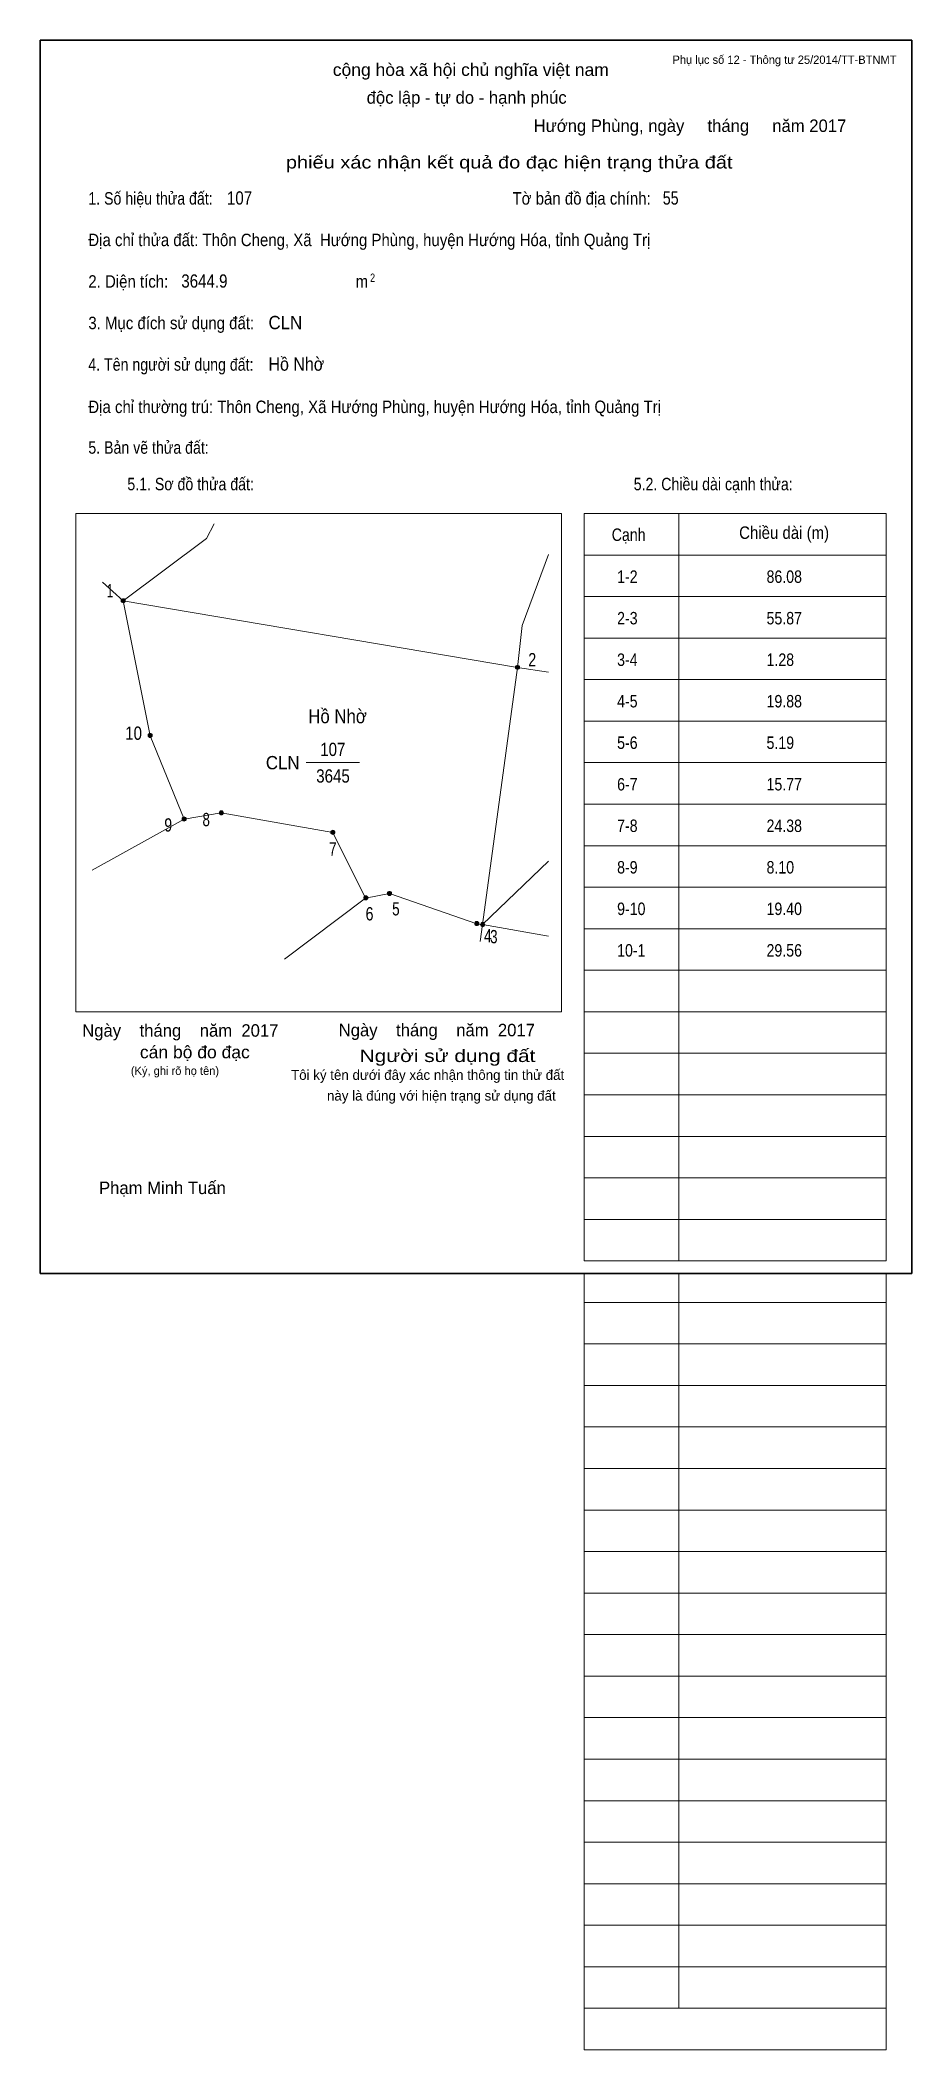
# Model space of a CAD drawing. Header units: centimetres. Extents: x 0 to 21, y -18.7 to 29.7.
import ezdxf
from ezdxf.enums import TextEntityAlignment as Align

# ---------------------------------------------------------------- set-up
doc = ezdxf.new("R2010")
doc.units = ezdxf.units.CM
doc.header["$LTSCALE"] = 0.12
for name, color, linetype in [('2', 7, 'Continuous'), ('30', 7, 'Continuous'), ('34', 7, 'Continuous')]:
    doc.layers.add(name, color=color, linetype=linetype)
for name, color, linetype, lineweight in [('32', 7, 'Continuous', 13), ('33', 7, 'Continuous', 13), ('6', 7, 'Continuous', 13), ('63', 7, 'Continuous', 13)]:
    doc.layers.add(name, color=color, linetype=linetype, lineweight=lineweight)

msp = doc.modelspace()

# ---------------------------------------------------------------- hatches: boundary and pattern name
at = {"layer": '32'}
for points in [[(2.05, 16.1994, 1), (1.95, 16.1994, 1)], [(11.55, 14.5967, 1), (11.45, 14.5967, 1)], [(2.7003, 12.9559, 1), (2.6003, 12.9559, 1)], [(4.4138, 11.0901, 1), (4.3138, 11.0901, 1)], [(3.5184, 10.9446, 1), (3.4184, 10.9446, 1)], [(7.1022, 10.6212, 1), (7.0022, 10.6212, 1)], [(8.4654, 9.1505, 1), (8.3654, 9.1505, 1)], [(7.8946, 9.0442, 1), (7.7946, 9.0442, 1)], [(10.5684, 8.4252, 1), (10.4684, 8.4252, 1)], [(10.7095, 8.4006, 1), (10.6095, 8.4006, 1)]]:
    msp.add_hatch(color=256, dxfattribs=at).paths.add_polyline_path(points)

# ---------------------------------------------------------------- linework, layer by layer
for centre in [(2, 16.1994), (11.5, 14.5967), (2.6503, 12.9559), (4.3638, 11.0901), (3.4684, 10.9446), (7.0522, 10.6212), (8.4154, 9.1505), (7.8446, 9.0442), (10.5184, 8.4252), (10.6595, 8.4006)]:
    msp.add_circle(centre, 0.05, dxfattribs=at)
at = {"layer": '33'}
msp.add_line((6.41, 12.3), (7.69, 12.3), dxfattribs=at)
at = {"layer": '6'}
for p, q in [((1.5, 16.65), (2, 16.2)), ((12.25, 14.48), (11.5, 14.59)), ((1.25, 9.71), (3.47, 10.94)), ((12.25, 9.93), (10.66, 8.4)), ((10.66, 8.4), (10.6, 7.99)), ((10.66, 8.4), (12.25, 8.12))]:
    msp.add_line(p, q, dxfattribs=at)
for points in [[(2, 16.2), (4.01, 17.7), (4.19, 18.05)], [(12.25, 17.31), (11.61, 15.6), (11.5, 14.59)], [(10.66, 8.4), (11.5, 14.59), (2, 16.2)], [(3.47, 10.94), (2.65, 12.95), (2, 16.2)], [(3.47, 10.94), (4.36, 11.09), (7.05, 10.62)], [(7.05, 10.62), (7.84, 9.04), (5.89, 7.57)], [(10.66, 8.4), (10.52, 8.42), (8.42, 9.15), (7.84, 9.04)]]:
    msp.add_lwpolyline(points, dxfattribs=at)
at = {"layer": '63'}
for p, q in [((0.86, 18.3), (12.56, 18.3)), ((0.86, 6.3), (0.86, 18.3)), ((12.56, 6.3), (12.56, 18.3)), ((13.11, 18.3), (20.38, 18.3)), ((13.11, 0.3), (13.11, 18.3)), ((15.39, 0.3), (15.39, 18.3)), ((20.38, 0.3), (20.38, 18.3)), ((13.11, 17.3), (20.38, 17.3)), ((13.11, 16.3), (20.38, 16.3)), ((13.11, 15.3), (20.38, 15.3)), ((13.11, 14.3), (20.38, 14.3)), ((13.11, 13.3), (20.38, 13.3)), ((13.11, 12.3), (20.38, 12.3)), ((13.11, 11.3), (20.38, 11.3)), ((13.11, 10.3), (20.38, 10.3)), ((13.11, 9.3), (20.38, 9.3)), ((13.11, 8.3), (20.38, 8.3)), ((13.11, 7.3), (20.38, 7.3)), ((0.86, 6.3), (12.56, 6.3)), ((13.11, 6.3), (20.38, 6.3)), ((13.11, 5.3), (20.38, 5.3)), ((13.11, 4.3), (20.38, 4.3)), ((13.11, 3.3), (20.38, 3.3)), ((13.11, 2.3), (20.38, 2.3)), ((13.11, 1.3), (20.38, 1.3)), ((13.11, 0.3), (20.38, 0.3)), ((13.11, -18.7), (13.11, 0)), ((15.39, -17.7), (15.39, 0)), ((20.38, -18.7), (20.38, 0)), ((13.11, -0.7), (20.38, -0.7)), ((13.11, -0.7), (20.38, -0.7)), ((13.11, -1.7), (20.38, -1.7)), ((13.11, -2.7), (20.38, -2.7)), ((13.11, -3.7), (20.38, -3.7)), ((13.11, -4.7), (20.38, -4.7)), ((13.11, -5.7), (20.38, -5.7)), ((13.11, -6.7), (20.38, -6.7)), ((13.11, -7.7), (20.38, -7.7)), ((13.11, -8.7), (20.38, -8.7)), ((13.11, -9.7), (20.38, -9.7)), ((13.11, -10.7), (20.38, -10.7)), ((13.11, -11.7), (20.38, -11.7)), ((13.11, -12.7), (20.38, -12.7)), ((13.11, -13.7), (20.38, -13.7)), ((13.11, -14.7), (20.38, -14.7)), ((13.11, -15.7), (20.38, -15.7)), ((13.11, -16.7), (20.38, -16.7)), ((13.11, -17.7), (20.38, -17.7)), ((13.11, -18.7), (20.38, -18.7))]:
    msp.add_line(p, q, dxfattribs=at)
at = {"layer": '63', "lineweight": 35}
msp.add_lwpolyline([(0, 0), (0, 29.7), (21, 29.7), (21, 0)], close=True, dxfattribs=at)

# ---------------------------------------------------------------- texts
at = {"layer": '2', "width": 0.9}
msp.add_text('Hồ Nhờ', height=0.3358, dxfattribs=at).set_placement((7.165, 13.25), align=Align.CENTER)
at = {"layer": '30', "width": 0.85}
for s, p in [('1-2', (13.9, 16.63)), ('86.08', (17.5, 16.63)), ('2-3', (13.9, 15.63)), ('55.87', (17.5, 15.63)), ('3-4', (13.9, 14.63)), ('1.28', (17.5, 14.63)), ('4-5', (13.9, 13.63)), ('19.88', (17.5, 13.63)), ('5-6', (13.9, 12.63)), ('5.19', (17.5, 12.63)), ('6-7', (13.9, 11.63)), ('15.77', (17.5, 11.63)), ('7-8', (13.9, 10.63)), ('24.38', (17.5, 10.63)), ('8-9', (13.9, 9.63)), ('8.10', (17.5, 9.63)), ('9-10', (13.9, 8.63)), ('19.40', (17.5, 8.63)), ('10-1', (13.9, 7.63)), ('29.56', (17.5, 7.63))]:
    msp.add_text(s, height=0.3, dxfattribs=at).set_placement(p)
at = {"layer": '32'}
for s, width, p in [('1', 0.65, (1.68, 16.28)), ('2', 0.8, (11.855, 14.62)), ('10', 0.85, (2.25, 12.85)), ('9', 0.8, (3.085, 10.64)), ('8', 0.75, (4, 10.77)), ('7', 0.75, (7.05, 10.06)), ('6', 0.8, (7.935, 8.5)), ('5', 0.75, (8.57, 8.62)), ('4', 0.8, (10.785, 7.97)), ('3', 0.75, (10.93, 7.95))]:
    msp.add_text(s, height=0.32, dxfattribs=dict(at, width=width)).set_placement(p, align=Align.CENTER)
at = {"layer": '33', "width": 0.85}
for s, p in [('107', (7.05, 12.46)), ('3645', (7.055, 11.82))]:
    msp.add_text(s, height=0.32, dxfattribs=at).set_placement(p, align=Align.CENTER)
at = {"layer": '33', "width": 0.95}
msp.add_text('CLN', height=0.32, dxfattribs=at).set_placement((6.25, 12.14), align=Align.RIGHT)
at = {"layer": '34'}
for s, width, p in [('107', 0.85, (4.5, 25.74)), ('55', 0.8, (15, 25.74)), ('3644.9', 0.85, (3.4, 23.74)), ('CLN', 0.95, (5.5, 22.74)), ('Hồ Nhờ', 0.9, (5.5, 21.74))]:
    msp.add_text(s, height=0.32, dxfattribs=dict(at, width=width)).set_placement(p)
at = {"layer": '63', "width": 1.05}
msp.add_text('cộng hòa xã hội chủ nghĩa việt nam', height=0.3, dxfattribs=at).set_placement((10.375, 28.84), align=Align.CENTER)
at = {"layer": '63'}
for s, height, p in [('Phụ lục số 12 - Thông tư 25/2014/TT-BTNMT', 0.2, (20.63, 29.13)), ('Ngày    tháng    năm  2017', 0.3, (5.74, 5.7)), ('Ngày    tháng    năm  2017', 0.3, (11.92, 5.71)), ('(Ký, ghi rõ họ tên)', 0.2, (4.31, 4.78))]:
    msp.add_text(s, height=height, dxfattribs=at).set_placement(p, align=Align.RIGHT)
for s, height, p in [('độc lập - tự do - hạnh phúc', 0.3, (10.275, 28.17)), ('Hướng Phùng, ngày     tháng     năm 2017', 0.3, (15.655, 27.49)), ('Tôi ký tên dưới đây xác nhận thông tin thử đất', 0.24, (9.335, 4.66)), ('này là đúng với hiện trạng sử dụng đất', 0.24, (9.665, 4.16)), ('Phạm Minh Tuấn', 0.3, (2.945, 1.91))]:
    msp.add_text(s, height=height, dxfattribs=at).set_placement(p, align=Align.CENTER)
for s, width, p in [('phiếu xác nhận kết quả đo đạc hiện trạng thửa đất', 1.2, (16.68, 26.61)), ('cán bộ đo đạc', 1.05, (5.05, 5.18)), ('Người sử dụng đất', 1.25, (11.93, 5.09))]:
    msp.add_text(s, height=0.3, dxfattribs=dict(at, width=width)).set_placement(p, align=Align.RIGHT)
for s, height, width, p in [('1. Số hiệu thửa đất:', 0.3, 0.85, (1.16, 25.74)), ('Tờ bản đồ địa chính:', 0.3, 0.9, (11.38, 25.74)), ('Địa chỉ thửa đất: Thôn Cheng, Xã  Hướng Phùng, huyện Hướng Hóa, tỉnh Quảng Trị', 0.3, 0.9, (1.16, 24.74)), ('2. Diện tích:', 0.3, 0.9, (1.16, 23.74)), ('m', 0.3, 0.9, (7.6, 23.74)), ('2', 0.2, 0.8, (7.95, 23.88)), ('3. Mục đích sử dụng đất:', 0.3, 0.9, (1.16, 22.74)), ('4. Tên người sử dụng đất:', 0.3, 0.85, (1.16, 21.74)), ('Địa chỉ thường trú: Thôn Cheng, Xã Hướng Phùng, huyện Hướng Hóa, tỉnh Quảng Trị', 0.3, 0.9, (1.16, 20.72)), ('5. Bản vẽ thửa đất:', 0.3, 0.85, (1.16, 19.74)), ('5.1. Sơ đồ thửa đất:', 0.3, 0.85, (2.1, 18.86)), ('5.2. Chiều dài cạnh thửa:', 0.3, 0.85, (14.3, 18.86)), ('Cạnh', 0.3, 0.85, (13.77, 17.64)), ('Chiều dài (m)', 0.3, 0.9, (16.84, 17.69))]:
    msp.add_text(s, height=height, dxfattribs=dict(at, width=width)).set_placement(p)

doc.saveas('drawing.dxf')
